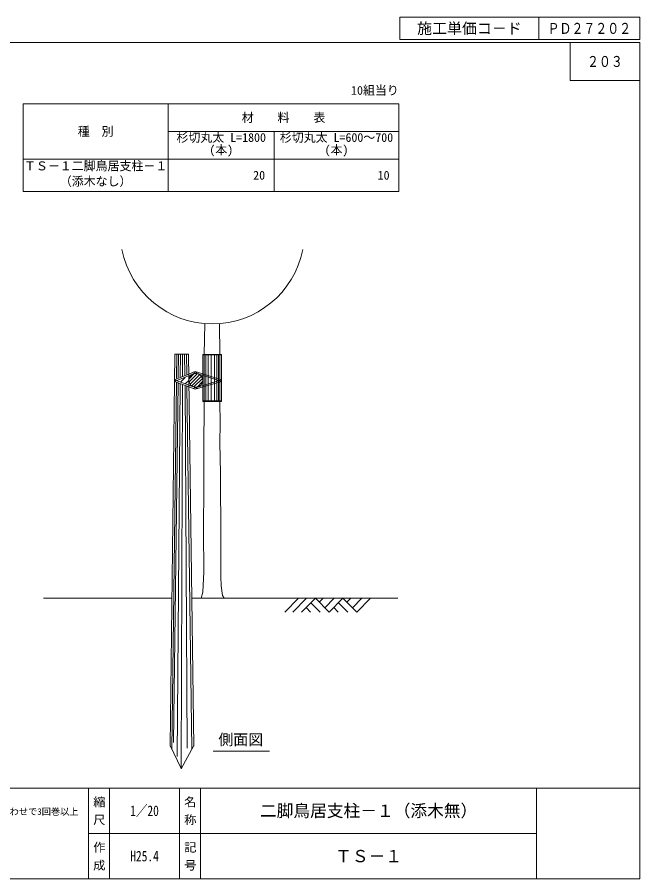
# Model space of a CAD drawing. Units: millimetres, scale not verified. Extents: x -438 to 2300, y 7053 to 8919.
# Drawn here: x 950 to 2300, y 7053 to 8919 of the extents above; entities that cross this region are included whole.
import ezdxf
from ezdxf.enums import TextEntityAlignment as Align

# ---------------------------------------------------------------- set-up
doc = ezdxf.new("R2010")
doc.units = ezdxf.units.MM
doc.header["$LTSCALE"] = 10
for name, color, linetype, lineweight in [('0_2', 7, 'Continuous', 13), ('_0-0_', 7, 'Continuous', 13), ('ハッチ', 4, 'Continuous', 13), ('寸法', 1, 'Continuous', 13), ('本体', 7, 'Continuous', 13)]:
    doc.layers.add(name, color=color, linetype=linetype, lineweight=lineweight)
doc.styles.add('@ＭＳ ゴシック', font='')
doc.styles.add('ＭＳ ゴシック', font='')
doc.styles.get('@ＭＳ ゴシック').set_extended_font_data('@MS Gothic')
doc.styles.get('ＭＳ ゴシック').set_extended_font_data('MS Gothic')

msp = doc.modelspace()

# ---------------------------------------------------------------- linework, layer by layer
at = {"layer": '0_2'}
for p, q in [((962.68, 8731.89), (962.68, 8541.89)), ((962.68, 8731.89), (1777.68, 8731.89)), ((1277.68, 8731.89), (1277.68, 8541.89)), ((1777.68, 8731.89), (1777.68, 8541.89)), ((1277.68, 8671.89), (1777.68, 8671.89)), ((1507.68, 8671.89), (1507.68, 8541.89)), ((962.68, 8611.89), (1777.68, 8611.89)), ((962.68, 8541.89), (1777.68, 8541.89)), ((2076.49, 7150.92), (1104.54, 7150.92))]:
    msp.add_line(p, q, dxfattribs=at)
at = {"layer": '_0-0_'}
for p, q in [((1780.22, 8919.31), (2300.33, 8919.31)), ((1780.22, 8919.31), (1780.22, 8870.93)), ((2081.42, 8919.31), (2081.42, 8870.93)), ((2300.33, 8919.31), (2300.33, 8870.93)), ((1780.22, 8870.93), (2300.33, 8870.93)), ((2148.98, 8864.44), (2148.98, 8782.44)), ((2300.33, 8782.44), (2148.98, 8782.44)), ((1104.54, 7249.21), (1104.54, 7052.63)), ((1150.5, 7249.21), (1150.5, 7052.63)), ((1301.98, 7249.21), (1301.98, 7052.74)), ((1347.94, 7249.21), (1347.94, 7052.63)), ((2076.49, 7249.21), (2076.49, 7052.63))]:
    msp.add_line(p, q, dxfattribs=at)
at = {"layer": '_0-0_', "color": 6}
msp.add_line((-437.8, 7249.21), (2300.33, 7249.21), dxfattribs=at)
msp.add_lwpolyline([(2300.33, 8864.44), (-437.8, 8864.44), (-437.8, 7052.63), (2300.33, 7052.63)], close=True, dxfattribs=at)
at = {"layer": 'ハッチ'}
for p, q in [((1530.31, 7630.42), (1560.26, 7660.37)), ((1547.59, 7630.42), (1577.54, 7660.37)), ((1566.78, 7630.42), (1596.73, 7660.37)), ((1596.73, 7660.37), (1626.68, 7630.42)), ((1605.26, 7651.84), (1613.79, 7660.37)), ((1617.09, 7640.01), (1637.45, 7660.37)), ((1626.68, 7630.42), (1656.63, 7660.37)), ((1656.63, 7660.37), (1686.57, 7630.42)), ((1665.16, 7651.84), (1673.68, 7660.37)), ((1676.99, 7640.01), (1697.34, 7660.37)), ((1686.57, 7630.42), (1716.52, 7660.37)), ((1576.58, 7640.21), (1586.37, 7630.42)), ((1587.13, 7650.77), (1607.48, 7630.42)), ((1636.47, 7640.21), (1646.26, 7630.42)), ((1647.03, 7650.77), (1667.38, 7630.42))]:
    msp.add_line(p, q, dxfattribs=at)
at = {"layer": '寸法', "color": 3}
msp.add_line((1375.34, 7328.95), (1497.53, 7328.95), dxfattribs=at)
at = {"layer": '本体'}
for p, q in [((1355.85, 8188.22), (1356.65, 8255.62)), ((1389.85, 8188.22), (1388.58, 8255.5)), ((1281.68, 7339.8), (1292.08, 8189.57)), ((1292.08, 8189.57), (1321.26, 8189.57)), ((1321.26, 8189.57), (1333.04, 7340.12)), ((1352.85, 8188.22), (1352.85, 8087.02)), ((1352.85, 8188.22), (1392.85, 8188.22)), ((1352.85, 8187.57), (1392.85, 8187.57)), ((1392.85, 8188.22), (1392.85, 8087.02)), ((1341.21, 8150.44), (1291.36, 8130.36)), ((1336.3, 8152.05), (1291.4, 8133.97)), ((1304.81, 8129.26), (1314.31, 8138.75)), ((1331.97, 8150.31), (1392.85, 8130.39)), ((1336.3, 8152.05), (1392.85, 8133.55)), ((1291.36, 8130.36), (1336.32, 8113.34)), ((1291.4, 8133.97), (1341.64, 8114.94)), ((1315.27, 8125.57), (1322.05, 8132.35)), ((1392.85, 8133.55), (1331.71, 8115.08)), ((1392.85, 8130.39), (1336.32, 8113.34)), ((1352.85, 8087.83), (1392.85, 8087.83)), ((1352.85, 8087.02), (1392.85, 8087.02)), ((1007.07, 7660.46), (1285.6, 7660.46)), ((1328.6, 7660.46), (1775.33, 7660.46)), ((1281.56, 7341.17), (1305.32, 7291.86)), ((1332.92, 7341.5), (1305.44, 7290.49))]:
    msp.add_line(p, q, dxfattribs=at)
at = {"layer": '本体', "color": 4}
for p, q in [((1295.44, 8137.4), (1296.08, 8189.57)), ((1299.46, 8138.77), (1300.08, 8189.57)), ((1303.48, 8140.13), (1304.08, 8189.57)), ((1308.58, 8140.88), (1308.76, 8189.57)), ((1313.26, 8189.57), (1313.89, 8143.78)), ((1317.26, 8189.57), (1317.86, 8146.05)), ((1355.85, 8188.22), (1355.85, 8087.83)), ((1358.85, 8187.57), (1358.85, 8087.83)), ((1363.88, 8187.57), (1363.88, 8087.83)), ((1370.85, 8187.57), (1370.85, 8087.83)), ((1377.83, 8187.57), (1377.83, 8087.83)), ((1382.85, 8187.57), (1382.85, 8087.83)), ((1386.85, 8187.57), (1386.85, 8087.83)), ((1389.85, 8188.22), (1389.85, 8087.83)), ((1322.77, 8135.94), (1334.16, 8147.33)), ((1322.88, 8128.98), (1341.12, 8147.22)), ((1325.1, 8124.13), (1345.97, 8145.01)), ((1328.59, 8120.56), (1349.55, 8141.51)), ((1285.59, 7332.8), (1295.33, 8127.83)), ((1289.31, 7347.92), (1299.31, 8126.46)), ((1296.68, 7317.86), (1303.29, 8124.63)), ((1305.32, 7291.86), (1308.51, 8123.87)), ((1314.2, 8121.46), (1318.75, 7335.74)), ((1333.36, 8118.25), (1351.85, 8136.74)), ((1340.12, 8117.94), (1352.17, 8129.99)), ((1318.23, 8119.18), (1329.12, 7334.44))]:
    msp.add_line(p, q, dxfattribs=at)
at = {"layer": '本体'}
for points in [[(1355.85, 8087.02), (1354.53, 7978.85), (1354.87, 7905.77), (1353.86, 7805.51), (1354.54, 7717.81), (1352.84, 7673.49), (1349.29, 7660.46)], [(1389.85, 8087.02), (1390.43, 8038.86), (1389.34, 7997.3), (1390.63, 7931.65), (1391.61, 7787.4), (1391.66, 7707.9), (1392.11, 7687.1), (1395.13, 7666.08), (1399.15, 7660.46)]]:
    msp.add_lwpolyline(points, dxfattribs=at)
msp.add_circle((1337.41, 8132.69), 15, dxfattribs=at)
msp.add_arc((1373.4, 8454.92), 200, 191.28959, 348.71041, dxfattribs=at)

# ---------------------------------------------------------------- texts
at = {"layer": '_0-0_', "style": 'ＭＳ ゴシック'}
for s, height, p in [('施工単価コ－ド', 23.74, (1930.82, 8895.12)), ('材\u3000\u3000料\u3000\u3000表', 18.99, (1527.68, 8701.89)), ('種\u3000別', 18.99, (1120.18, 8671.89)), ('二脚鳥居支柱－１（添木無）', 26.58, (1712.21, 7200.06)), ('ＴＳ－１', 26.58, (1712.21, 7101.77))]:
    msp.add_text(s, height=height, dxfattribs=at).set_placement(p, align=Align.MIDDLE_CENTER)
at = {"layer": '_0-0_', "style": 'ＭＳ ゴシック', "width": 0.8}
for s, height, p in [('ＰＤ２７２０２', 23.74, (2190.87, 8895.12)), ('２０３', 23.74, (2224.65, 8823.44)), ('1／20', 22.79, (1226.24, 7200.06)), ('H25.4', 22.79, (1226.24, 7101.77))]:
    msp.add_text(s, height=height, dxfattribs=at).set_placement(p, align=Align.MIDDLE_CENTER)
at = {"layer": '_0-0_', "style": 'ＭＳ ゴシック'}
for s, p in [('10組当り', (1777.68, 8760.86)), ('20', (1487.68, 8576.89)), ('10', (1757.68, 8576.89))]:
    msp.add_text(s, height=18.99, dxfattribs=at).set_placement(p, align=Align.MIDDLE_RIGHT)
for s, height, p in [('杉切丸太 L=1800', 18.99, (1295.55, 8668.24)), ('杉切丸太 L=600～700', 18.99, (1519.65, 8668.24)), ('(本)', 18.99, (1366.78, 8641.44)), ('(本)', 18.99, (1616.78, 8641.44)), ('ＴＳ－１二脚鳥居支柱－１', 18.99, (964.78, 8606.51)), ('（添木なし）', 18.99, (1042.48, 8573.18)), ('○釘打ちは一ヶ所2本、鉄線（亜鉛メッキ鉄線#18）は、2本合わせで3回巻以上', 14.24, (386.97, 7205.24))]:
    msp.add_text(s, height=height, dxfattribs=at).set_placement(p, align=Align.TOP_LEFT)
at = {"layer": '_0-0_', "style": '@ＭＳ ゴシック'}
for s, p in [(' 縮 尺 ', (1127.52, 7200.06)), ('名 称', (1324.96, 7200.06)), ('作 成', (1127.52, 7101.77)), ('記 号', (1324.96, 7101.77))]:
    msp.add_text(s, height=18.99, rotation=270, dxfattribs=at).set_placement(p, align=Align.MIDDLE_CENTER)
at = {"layer": '寸法', "color": 3, "style": 'ＭＳ ゴシック'}
msp.add_text('側面図', height=23.74, dxfattribs=at).set_placement((1386.28, 7335.29), align=Align.BOTTOM_LEFT)

doc.saveas('drawing.dxf')
